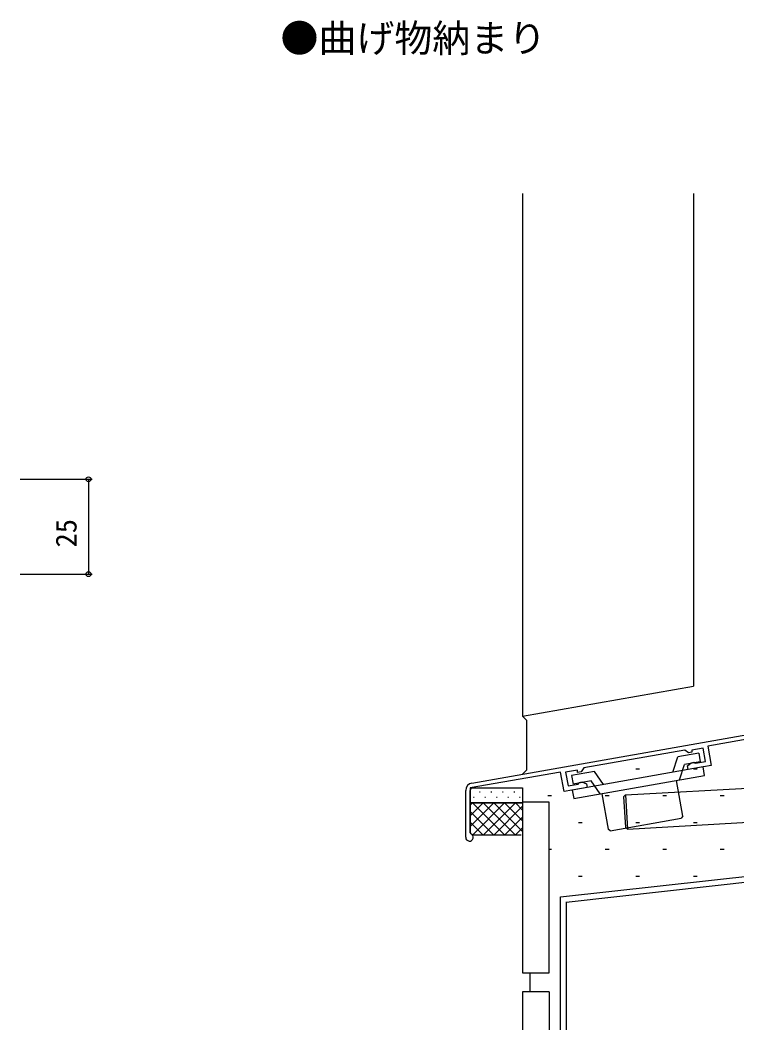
# Model space of a CAD drawing. Units: millimetres, scale not verified. Extents: x -437 to 438, y -681 to 679.
# Drawn here: x -46.5 to 142.3, y -34.9 to 231 of the extents above; entities that cross this region are included whole.
import ezdxf
from ezdxf.enums import TextEntityAlignment as Align

# ---------------------------------------------------------------- set-up
doc = ezdxf.new("R2010")
doc.units = ezdxf.units.MM
doc.header["$LTSCALE"] = 4
for name, color, linetype in [('0-2_USER1', 3, 'Continuous'), ('0-3_YKK_11', 7, 'Continuous'), ('0-5_YKK_13', 4, 'Continuous'), ('0-6_YKK_D', 6, 'Continuous'), ('0-8_YSS_K', 3, 'Continuous')]:
    doc.layers.add(name, color=color, linetype=linetype)
doc.styles.add('ＭＳ ゴシック', font='')
doc.styles.get('ＭＳ ゴシック').set_extended_font_data('MS Gothic')

msp = doc.modelspace()

# ---------------------------------------------------------------- linework, layer by layer
at = {"layer": '0-3_YKK_11'}
msp.add_line((70.848, 15.814), (70.848, 28.136), dxfattribs=at)
for points in [[(72.5, 30.106), (157.643, 45.119), (157.643, 49.66)], [(158.843, 44.112), (134.647, 39.845), (135.55, 34.724), (129.444, 33.648), (129.271, 34.633), (130.266, 35.468), (130.93, 35.585), (131.156, 35.447), (131.382, 35.309), (134.044, 35.779), (133.419, 39.324), (130.401, 38.792), (130.401, 38.233), (129.526, 38.079), (128.541, 38.769), (101.951, 34.08), (101.262, 33.096), (100.274, 32.921), (100.274, 33.48), (97.178, 32.934), (97.803, 29.389), (100.465, 29.858), (100.63, 30.065), (100.795, 30.272), (101.459, 30.389), (102.681, 29.944), (102.854, 28.959), (96.749, 27.883), (95.846, 33.004), (72.048, 28.807), (72.048, 17.014), (72.232, 16.737)]]:
    msp.add_lwpolyline(points, dxfattribs=at)
for centre, radius, start, end in [((72.848, 28.136), 2, 99.99999, 180.00002), ((71.848, 15.814), 1, 180.00002, 67.38012)]:
    msp.add_arc(centre, radius, start, end, dxfattribs=at)
at = {"layer": '0-5_YKK_13'}
for p, q in [((132.231, 37.998), (126.725, 37.027)), ((132.231, 37.998), (132.631, 35.733)), ((125.393, 32.933), (126.725, 37.027)), ((127.181, 30.913), (128.513, 35.007)), ((132.631, 35.733), (128.513, 35.007)), ((104.748, 33.152), (98.748, 32.094)), ((98.748, 32.094), (99.147, 29.829)), ((107.153, 29.717), (104.748, 33.152)), ((103.903, 30.667), (99.147, 29.829)), ((106.308, 27.233), (103.903, 30.667)), ((128.046, 21.419), (126.397, 30.775)), ((74.474, 27.797), (74.674, 27.797)), ((77.504, 27.797), (77.704, 27.797)), ((80.534, 27.797), (80.734, 27.797)), ((83.564, 27.797), (83.764, 27.797)), ((106.701, 27.302), (108.35, 17.946)), ((72.048, 24.319), (72.617, 24.888)), ((72.048, 21.49), (75.445, 24.888)), ((72.048, 18.662), (78.274, 24.888)), ((81.12, 16.388), (72.62, 24.888)), ((72.639, 16.425), (81.102, 24.888)), ((72.859, 26.382), (73.059, 26.382)), ((74.474, 24.967), (74.674, 24.967)), ((75.43, 16.388), (83.93, 24.888)), ((83.949, 16.388), (75.448, 24.888)), ((75.889, 26.382), (76.089, 26.382)), ((77.504, 24.967), (77.704, 24.967)), ((78.259, 16.388), (85.849, 23.978)), ((85.849, 17.316), (78.277, 24.888)), ((78.919, 26.382), (79.119, 26.382)), ((80.534, 24.967), (80.734, 24.967)), ((85.849, 20.144), (81.105, 24.888)), ((81.949, 26.382), (82.149, 26.382)), ((83.564, 24.967), (83.764, 24.967)), ((85.849, 22.972), (83.934, 24.888)), ((84.979, 26.382), (85.179, 26.382)), ((78.292, 16.388), (72.048, 22.632)), ((128.046, 21.419), (127.641, 20.84)), ((75.463, 16.388), (72.048, 19.804)), ((81.087, 16.388), (85.849, 21.15)), ((108.929, 17.541), (127.641, 20.84)), ((72.336, 16.687), (72.051, 16.972)), ((85.438, 16.388), (72.667, 16.388)), ((83.916, 16.388), (85.849, 18.322)), ((108.929, 17.541), (108.35, 17.946))]:
    msp.add_line(p, q, dxfattribs=at)
msp.add_lwpolyline([(98.915, 28.265), (99.315, 26), (133.783, 32.077), (133.383, 34.342)], close=True, dxfattribs=at)
for points in [[(85.849, 24.888), (72.047, 24.888), (72.047, 28.136)], [(72.574, 28.888), (85.849, 28.888), (85.849, 24.888)], [(72.048, 17.014), (72.048, 24.888), (85.849, 24.888), (85.849, 15.977)]]:
    msp.add_lwpolyline(points, dxfattribs=at)
for centre, radius, start, end in [((72.847, 28.136), 0.8, 109.956, 180), ((72.348, 17.014), 0.3, 180, 247.38014), ((71.848, 15.814), 1, 35.01266, 67.38014)]:
    msp.add_arc(centre, radius, start, end, dxfattribs=at)
at = {"layer": '0-6_YKK_D'}
for p, q in [((-46.512, 110.119), (-27.512, 110.119)), ((-28.512, 110.119), (-28.512, 85.119)), ((-46.512, 85.119), (-27.512, 85.119))]:
    msp.add_line(p, q, dxfattribs=at)
for centre in [(-28.512, 110.119), (-28.512, 85.119)]:
    msp.add_circle(centre, 0.637, dxfattribs=at)
at = {"layer": '0-8_YSS_K'}
for p, q in [((85.845, 185.399), (85.845, 47.69)), ((130.842, 185.399), (130.838, 55.624)), ((85.845, 47.69), (130.845, 55.625)), ((86.845, 46.69), (85.845, 47.69)), ((86.845, 46.69), (86.845, 33.459)), ((86.845, 33.459), (85.845, 32.459)), ((112.928, 26.988), (221.154, 33.043)), ((115.672, 33.877), (116.672, 33.877)), ((130.822, 33.877), (131.822, 33.877)), ((92.447, 26.802), (93.447, 26.802)), ((107.597, 26.802), (108.597, 26.802)), ((112.928, 26.988), (112.458, 26.46)), ((112.928, 26.988), (113.45, 18.003)), ((122.747, 26.802), (123.747, 26.802)), ((137.897, 26.802), (138.897, 26.802)), ((112.458, 26.46), (112.922, 18.473)), ((113.431, 18.002), (221.676, 24.058)), ((95.843, 0.119), (275.843, 20.119)), ((100.522, 19.727), (101.522, 19.727)), ((115.672, 19.727), (116.672, 19.727)), ((130.822, 19.727), (131.822, 19.727)), ((97.343, -1.224), (274.343, 18.443)), ((113.45, 18.003), (112.922, 18.473)), ((92.849, 12.652), (93.447, 12.652)), ((107.597, 12.652), (108.597, 12.652)), ((122.747, 12.652), (123.747, 12.652)), ((137.897, 12.652), (138.897, 12.652)), ((100.522, 5.577), (101.522, 5.577)), ((115.672, 5.577), (116.672, 5.577)), ((130.822, 5.577), (131.822, 5.577)), ((95.843, -34.881), (95.843, 0.119)), ((97.343, -1.194), (97.343, -34.881)), ((87.849, -24.885), (87.849, -19.885)), ((85.849, -24.885), (85.849, -34.881)), ((92.849, -24.885), (85.849, -24.885)), ((92.849, -24.885), (92.849, -34.881))]:
    msp.add_line(p, q, dxfattribs=at)
msp.add_lwpolyline([(92.849, 25.115), (85.849, 25.115), (85.849, -19.885), (92.849, -19.885)], close=True, dxfattribs=at)

# ---------------------------------------------------------------- texts
at = {"layer": '0-2_USER1', "style": 'ＭＳ ゴシック'}
msp.add_text('●曲げ物納まり', height=7.331, dxfattribs=at).set_placement((22.056, 220.417), align=Align.BOTTOM_LEFT)
at = {"layer": '0-6_YKK_D', "style": 'ＭＳ ゴシック'}
msp.add_text('25', height=5.499, rotation=90, dxfattribs=at).set_placement((-30.012, 92.164), align=Align.BOTTOM_LEFT)

doc.saveas('drawing.dxf')
